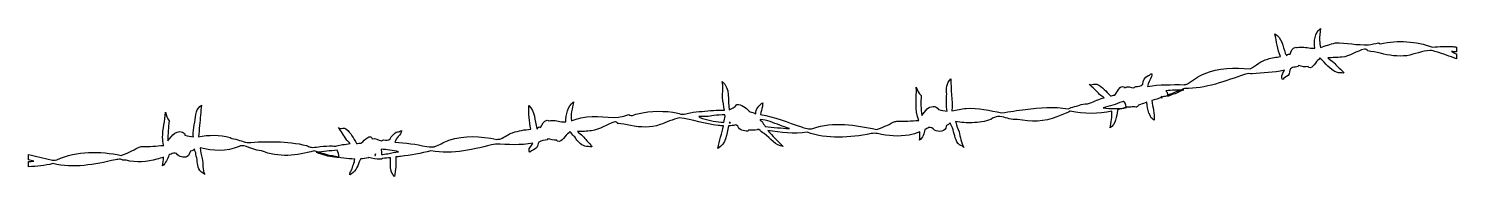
# Model space of a CAD drawing. Header units: centimetres. Extents: x -11.5 to 11.5, y -1.2 to 1.2.
import ezdxf

# ---------------------------------------------------------------- set-up
doc = ezdxf.new("R2010")
doc.units = ezdxf.units.CM
doc.header["$MEASUREMENT"] = 0
doc.layers.add('Camada 1', color=7, linetype='Continuous')

msp = doc.modelspace()

# ---------------------------------------------------------------- linework, layer by layer
at = {"layer": 'Camada 1'}
for points, knots in [([(11.07103, 0.88769), (10.80433, 0.97916), (10.52242, 1.00961), (10.23286, 0.94106), (10.23286, 0.94106), (10.22521, 0.94106), (10.20997, 0.9563), (10.20235, 0.9563), (10.20235, 0.9563), (10.14901, 0.94868), (10.0957, 0.92582), (10.04236, 0.92582), (10.04236, 0.92582), (9.8671, 0.9182), (9.68425, 0.9563), (9.50899, 0.9563), (9.50899, 0.9563), (9.43202, 0.9332), (9.35312, 0.9101), (9.27523, 0.88214), (9.27523, 0.88214), (9.26502, 0.9205), (9.26417, 0.95458), (9.25753, 0.9944), (9.25753, 0.9944), (9.25753, 1.05536), (9.26518, 1.12394), (9.27274, 1.1849), (9.27274, 1.1849), (9.18133, 1.11632), (9.16609, 0.97919), (9.18133, 0.87251), (9.18133, 0.87251), (9.18133, 0.87251), (9.11277, 0.8725), (9.11277, 0.8725), (9.11277, 0.8725), (9.04414, 0.88012), (8.97558, 0.89533), (8.89941, 0.88012), (8.89941, 0.88012), (8.89176, 0.88012), (8.88417, 0.88774), (8.87655, 0.88774), (8.87655, 0.88774), (8.82321, 0.88012), (8.80035, 0.81916), (8.78511, 0.77344), (8.78511, 0.77344), (8.78511, 0.77344), (8.7699, 0.77344), (8.76225, 0.77344), (8.76225, 0.77344), (8.75463, 0.77344), (8.73939, 0.76582), (8.7318, 0.75823), (8.7318, 0.75823), (8.7318, 0.75421), (8.73389, 0.75019), (8.7359, 0.74616), (8.7359, 0.74616), (8.73542, 0.74616), (8.73497, 0.74611), (8.73452, 0.74605), (8.73452, 0.74605), (8.72486, 0.76322), (8.70891, 0.77595), (8.70891, 0.7887), (8.70891, 0.7887), (8.67084, 0.903), (8.65557, 1.04013), (8.5413, 1.10112), (8.5413, 1.10112), (8.56728, 0.97761), (8.58784, 0.85413), (8.63113, 0.73533), (8.63113, 0.73533), (8.56353, 0.72686), (8.49569, 0.71509), (8.427, 0.69726), (8.427, 0.69726), (8.32032, 0.67443), (8.24412, 0.59058), (8.14506, 0.53727), (8.14506, 0.53727), (7.89363, 0.56013), (7.64217, 0.56013), (7.40592, 0.46107), (7.40592, 0.46107), (7.30686, 0.42297), (7.23066, 0.34677), (7.13925, 0.30105), (7.13925, 0.30105), (7.12401, 0.29343), (7.10115, 0.28581), (7.08591, 0.28581), (7.08591, 0.28581), (6.88684, 0.28581), (6.69316, 0.29108), (6.50033, 0.25626), (6.50033, 0.25626), (6.50692, 0.30981), (6.54179, 0.36948), (6.56018, 0.41535), (6.56018, 0.41535), (6.56775, 0.43059), (6.56775, 0.44583), (6.56775, 0.46107), (6.56775, 0.46107), (6.55254, 0.46107), (6.54489, 0.45345), (6.52968, 0.43821), (6.52968, 0.43821), (6.52209, 0.43059), (6.51444, 0.43821), (6.50682, 0.43059), (6.50682, 0.43059), (6.4611, 0.40011), (6.41538, 0.35439), (6.42303, 0.29346), (6.42303, 0.29346), (6.39252, 0.25536), (6.34683, 0.25536), (6.30873, 0.25536), (6.30873, 0.25536), (6.29352, 0.25536), (6.28587, 0.2325), (6.27825, 0.2325), (6.27825, 0.2325), (6.23253, 0.24012), (6.1716, 0.2706), (6.13347, 0.2325), (6.13347, 0.2325), (6.11826, 0.26298), (6.08013, 0.26298), (6.05727, 0.24012), (6.05727, 0.24012), (6.02033, 0.20318), (6.00822, 0.15633), (5.97281, 0.11955), (5.97281, 0.11955), (5.94879, 0.11532), (5.92521, 0.1104), (5.90209, 0.10489), (5.90209, 0.10489), (5.83407, 0.17482), (5.77599, 0.25401), (5.68394, 0.29346), (5.68394, 0.29346), (5.65343, 0.30108), (5.61533, 0.28581), (5.58488, 0.28581), (5.58488, 0.28581), (5.57723, 0.28581), (5.56964, 0.29346), (5.56202, 0.29346), (5.56202, 0.29346), (5.61536, 0.24009), (5.68394, 0.18678), (5.72963, 0.12582), (5.72963, 0.12582), (5.75331, 0.11008), (5.77868, 0.09428), (5.80287, 0.0773), (5.80287, 0.0773), (5.72413, 0.0524), (5.64798, 0.02168), (5.56967, -0.01131), (5.56967, -0.01131), (5.52392, -0.02658), (5.4782, -0.01896), (5.43251, -0.0342), (5.43251, -0.0342), (5.36388, -0.06465), (5.28768, -0.06465), (5.2268, -0.10278), (5.2268, -0.10278), (4.9982, -0.05706), (4.76963, -0.08754), (4.54103, -0.1104), (4.54103, -0.1104), (4.41146, -0.12561), (4.28957, -0.14847), (4.16006, -0.16374), (4.16006, -0.16374), (3.96956, -0.13329), (3.77909, -0.07992), (3.58856, -0.09516), (3.58856, -0.09516), (3.51101, -0.10373), (3.43595, -0.11731), (3.36062, -0.13292), (3.36062, -0.13292), (3.37186, 0.03805), (3.33808, 0.20477), (3.34469, 0.37725), (3.34469, 0.37725), (3.26849, 0.31629), (3.26849, 0.21726), (3.27611, 0.13341), (3.27611, 0.13341), (3.27611, 0.04197), (3.2609, -0.04944), (3.28376, -0.14088), (3.28376, -0.14088), (3.23801, -0.12564), (3.19229, -0.13329), (3.14657, -0.11043), (3.14657, -0.11043), (3.1085, -0.04182), (3.00941, -0.05709), (2.96369, -0.10281), (2.96369, -0.10281), (2.93324, -0.14088), (2.90276, -0.17139), (2.8799, -0.20949), (2.8799, -0.20949), (2.85704, -0.10281), (2.86466, 0.00387), (2.86466, 0.11055), (2.86466, 0.11055), (2.82659, 0.14865), (2.8037, 0.19437), (2.78846, 0.24771), (2.78846, 0.24771), (2.79542, 0.07343), (2.75782, -0.11998), (2.82722, -0.28588), (2.82722, -0.28588), (2.71019, -0.29585), (2.59312, -0.30091), (2.47606, -0.30091), (2.47606, -0.30091), (2.4532, -0.30091), (2.43796, -0.30853), (2.41507, -0.31615), (2.41507, -0.31615), (2.33128, -0.3619), (2.23981, -0.40759), (2.14837, -0.43042), (2.14837, -0.43042), (1.81314, -0.36187), (1.4626, -0.30088), (1.12734, -0.41521), (1.12734, -0.41521), (1.06638, -0.43807), (1.00542, -0.40759), (0.94446, -0.39235), (0.94446, -0.39235), (0.72618, -0.3175), (0.51295, -0.23249), (0.28813, -0.19153), (0.28813, -0.19153), (0.29795, -0.14925), (0.31025, -0.10697), (0.31962, -0.06469), (0.31962, -0.06469), (0.31962, -0.04183), (0.31962, -0.02662), (0.32727, -0.00373), (0.32727, -0.00373), (0.26306, -0.03937), (0.21226, -0.10837), (0.21223, -0.17952), (0.21223, -0.17952), (0.20691, -0.17881), (0.20157, -0.17812), (0.1962, -0.17748), (0.1962, -0.17748), (0.1962, -0.17748), (0.19011, -0.17139), (0.19011, -0.17139), (0.19011, -0.17139), (0.15966, -0.15615), (0.12156, -0.15615), (0.10629, -0.14091), (0.10629, -0.14091), (0.05295, -0.07995), (-0.0156, -0.02664), (-0.0918, -0.03426), (-0.0918, -0.03426), (-0.12231, -0.07998), (-0.168, -0.09522), (-0.21375, -0.11805), (-0.21375, -0.11805), (-0.23661, 0.03432), (-0.19089, 0.22482), (-0.32805, 0.33912), (-0.32805, 0.33912), (-0.30519, 0.25533), (-0.3204, 0.16386), (-0.3204, 0.08004), (-0.3204, 0.08004), (-0.30979, 0.01101), (-0.30283, -0.05799), (-0.28928, -0.12446), (-0.28928, -0.12446), (-0.34791, -0.12216), (-0.40654, -0.12245), (-0.46518, -0.1257), (-0.46518, -0.1257), (-0.58707, -0.14094), (-0.70899, -0.14094), (-0.83853, -0.1638), (-0.83853, -0.1638), (-0.87663, -0.17142), (-0.89949, -0.17904), (-0.93759, -0.18666), (-0.93759, -0.18666), (-0.97569, -0.19425), (-1.00617, -0.17904), (-1.03665, -0.17142), (-1.03665, -0.17142), (-1.25763, -0.12567), (-1.46334, -0.13335), (-1.68432, -0.17904), (-1.68432, -0.17904), (-1.72242, -0.18666), (-1.75287, -0.20952), (-1.79097, -0.20952), (-1.79097, -0.20952), (-1.79862, -0.20952), (-1.81383, -0.19425), (-1.82145, -0.19425), (-1.82145, -0.19425), (-2.04243, -0.28572), (-2.27103, -0.20187), (-2.4996, -0.23235), (-2.4996, -0.23235), (-2.5862, -0.24063), (-2.6661, -0.26452), (-2.74415, -0.29437), (-2.74415, -0.29437), (-2.75058, -0.24582), (-2.74923, -0.19497), (-2.74344, -0.14853), (-2.74344, -0.14853), (-2.73579, -0.09519), (-2.71296, -0.04185), (-2.71296, 0.01146), (-2.71296, 0.01146), (-2.8044, -0.06471), (-2.83485, -0.19425), (-2.83485, -0.30855), (-2.83485, -0.30855), (-2.83485, -0.30855), (-2.90347, -0.30854), (-2.90347, -0.30854), (-2.90347, -0.30854), (-2.97205, -0.2933), (-3.03301, -0.27806), (-3.10918, -0.2933), (-3.10918, -0.2933), (-3.1168, -0.2933), (-3.12442, -0.28571), (-3.13204, -0.28571), (-3.13204, -0.28571), (-3.19297, -0.2933), (-3.21586, -0.34664), (-3.23872, -0.39998), (-3.23872, -0.39998), (-3.24634, -0.39236), (-3.25396, -0.39236), (-3.26158, -0.39236), (-3.26158, -0.39236), (-3.2692, -0.39998), (-3.28444, -0.39998), (-3.29206, -0.4076), (-3.29206, -0.4076), (-3.29206, -0.41218), (-3.28931, -0.41673), (-3.28711, -0.42133), (-3.28711, -0.42133), (-3.29023, -0.42144), (-3.29335, -0.42154), (-3.29648, -0.42167), (-3.29648, -0.42167), (-3.29841, -0.42008), (-3.29966, -0.41826), (-3.29966, -0.41524), (-3.29966, -0.41524), (-3.33776, -0.2857), (-3.32252, -0.14092), (-3.4292, -0.04948), (-3.4292, -0.04948), (-3.4292, -0.17561), (-3.42269, -0.30173), (-3.39798, -0.42786), (-3.39798, -0.42786), (-3.49569, -0.43612), (-3.59263, -0.45194), (-3.68825, -0.48382), (-3.68825, -0.48382), (-3.75683, -0.50665), (-3.81017, -0.5524), (-3.87875, -0.58285), (-3.87875, -0.58285), (-3.90161, -0.5905), (-3.91685, -0.5905), (-3.93971, -0.5905), (-3.93971, -0.5905), (-4.20641, -0.53713), (-4.45784, -0.52192), (-4.70928, -0.60571), (-4.70928, -0.60571), (-4.77786, -0.62857), (-4.83882, -0.6667), (-4.9074, -0.69715), (-4.9074, -0.69715), (-4.96074, -0.72001), (-5.01408, -0.71239), (-5.06739, -0.70477), (-5.06739, -0.70477), (-5.23937, -0.6713), (-5.40839, -0.64087), (-5.57814, -0.63786), (-5.57814, -0.63786), (-5.55539, -0.56745), (-5.48982, -0.51882), (-5.46363, -0.45331), (-5.46363, -0.45331), (-5.46363, -0.45331), (-5.48649, -0.45332), (-5.48649, -0.45332), (-5.48649, -0.45332), (-5.50935, -0.47618), (-5.53224, -0.46094), (-5.55507, -0.47618), (-5.55507, -0.47618), (-5.59317, -0.50663), (-5.63127, -0.53714), (-5.65413, -0.58283), (-5.65413, -0.58283), (-5.66937, -0.61331), (-5.72271, -0.60569), (-5.76081, -0.5981), (-5.76081, -0.5981), (-5.76843, -0.5981), (-5.78367, -0.61331), (-5.79129, -0.61331), (-5.79129, -0.61331), (-5.84463, -0.60569), (-5.89035, -0.55997), (-5.94369, -0.58283), (-5.94369, -0.58283), (-5.94369, -0.57521), (-5.94369, -0.56762), (-5.95131, -0.56), (-5.95131, -0.56), (-5.96655, -0.54476), (-5.98941, -0.54476), (-6.01227, -0.56), (-6.01227, -0.56), (-6.05444, -0.58408), (-6.08238, -0.62244), (-6.12236, -0.65255), (-6.12236, -0.65255), (-6.14623, -0.65311), (-6.17022, -0.65438), (-6.19435, -0.65573), (-6.19435, -0.65573), (-6.2393, -0.57085), (-6.28412, -0.48841), (-6.36278, -0.42282), (-6.36278, -0.42282), (-6.39326, -0.39999), (-6.43136, -0.42282), (-6.46184, -0.41523), (-6.46184, -0.41523), (-6.46946, -0.41523), (-6.47708, -0.40761), (-6.4847, -0.39999), (-6.4847, -0.39999), (-6.43898, -0.46095), (-6.39326, -0.52953), (-6.35516, -0.59811), (-6.35516, -0.59811), (-6.34754, -0.61332), (-6.3323, -0.62094), (-6.31706, -0.63618), (-6.31706, -0.63618), (-6.30957, -0.64367), (-6.30219, -0.65139), (-6.29505, -0.65938), (-6.29505, -0.65938), (-6.33704, -0.66105), (-6.37329, -0.67428), (-6.41612, -0.67428), (-6.41612, -0.67428), (-6.41612, -0.67428), (-6.50756, -0.69711), (-6.50756, -0.69711), (-6.50756, -0.69711), (-6.53042, -0.69711), (-6.55328, -0.70473), (-6.57614, -0.69711), (-6.57614, -0.69711), (-6.64472, -0.68949), (-6.70568, -0.70473), (-6.77426, -0.70473), (-6.77426, -0.70473), (-6.81236, -0.71235), (-6.85805, -0.71997), (-6.89615, -0.71997), (-6.89615, -0.71997), (-6.91901, -0.71997), (-6.94187, -0.71235), (-6.96473, -0.70473), (-6.96473, -0.70473), (-6.97235, -0.70473), (-6.98759, -0.68949), (-6.99518, -0.68949), (-6.99518, -0.68949), (-7.31522, -0.61329), (-7.62764, -0.62091), (-7.94765, -0.64377), (-7.94765, -0.64377), (-8.03147, -0.62091), (-8.10767, -0.59043), (-8.19146, -0.57516), (-8.19146, -0.57516), (-8.19911, -0.57516), (-8.21432, -0.56757), (-8.22194, -0.55995), (-8.22194, -0.55995), (-8.38942, -0.50971), (-8.561, -0.52082), (-8.73068, -0.54836), (-8.73068, -0.54836), (-8.71978, -0.49065), (-8.71999, -0.43184), (-8.70962, -0.36948), (-8.70962, -0.36948), (-8.702, -0.25518), (-8.69438, -0.14847), (-8.67914, -0.04179), (-8.67914, -0.04179), (-8.71724, -0.07227), (-8.74772, -0.10278), (-8.76296, -0.14847), (-8.76296, -0.14847), (-8.78582, -0.26277), (-8.79344, -0.36948), (-8.8163, -0.48375), (-8.8163, -0.48375), (-8.8163, -0.50658), (-8.8163, -0.52947), (-8.80868, -0.55233), (-8.80868, -0.55233), (-8.8544, -0.54471), (-8.90012, -0.53709), (-8.94584, -0.52188), (-8.94584, -0.52188), (-8.95346, -0.51426), (-8.94584, -0.50661), (-8.95346, -0.49899), (-8.95346, -0.49899), (-8.99156, -0.45327), (-9.06014, -0.46092), (-9.10586, -0.4914), (-9.10586, -0.4914), (-9.15158, -0.52947), (-9.18968, -0.5676), (-9.22016, -0.61329), (-9.22016, -0.61329), (-9.22016, -0.50661), (-9.21254, -0.39996), (-9.1973, -0.29325), (-9.1973, -0.29325), (-9.2354, -0.25518), (-9.24302, -0.20181), (-9.25826, -0.15609), (-9.25826, -0.15609), (-9.26588, -0.29325), (-9.30398, -0.42276), (-9.30398, -0.55995), (-9.30398, -0.55995), (-9.30398, -0.59805), (-9.29636, -0.64377), (-9.28874, -0.68184), (-9.28874, -0.68184), (-9.28874, -0.68422), (-9.28795, -0.68663), (-9.28668, -0.68901), (-9.28668, -0.68901), (-9.40212, -0.69555), (-9.51846, -0.70962), (-9.63164, -0.70473), (-9.63164, -0.70473), (-9.6545, -0.70473), (-9.67736, -0.71235), (-9.6926, -0.71997), (-9.6926, -0.71997), (-9.78404, -0.77331), (-9.87548, -0.81138), (-9.96689, -0.84951), (-9.96689, -0.84951), (-10.30976, -0.77331), (-10.67555, -0.77331), (-11.00318, -0.91809), (-11.00318, -0.91809), (-11.03366, -0.92571), (-11.06414, -0.92571), (-11.09462, -0.91809), (-11.09462, -0.91809), (-11.21565, -0.88878), (-11.33513, -0.85814), (-11.45499, -0.83438), (-11.45499, -0.83438), (-11.45499, -0.83438), (-11.45499, -0.92124), (-11.45499, -0.92124), (-11.45499, -0.92124), (-11.4261, -0.92849), (-11.39742, -0.93537), (-11.36908, -0.94103), (-11.36908, -0.94103), (-11.39771, -0.94352), (-11.42634, -0.94521), (-11.45499, -0.94733), (-11.45499, -0.94733), (-11.45499, -0.94733), (-11.45499, -1.02911), (-11.45499, -1.02911), (-11.45499, -1.02911), (-11.3232, -1.02419), (-11.19247, -1.01448), (-11.06428, -0.97913), (-11.06428, -0.97913), (-10.72903, -1.06292), (-10.40137, -0.99434), (-10.05847, -0.91814), (-10.05847, -0.91814), (-10.03561, -0.91814), (-10.00513, -0.90293), (-9.98227, -0.91052), (-9.98227, -0.91052), (-9.96703, -0.91814), (-9.94417, -0.92576), (-9.92893, -0.92576), (-9.92893, -0.92576), (-9.92893, -0.92576), (-9.89083, -0.92576), (-9.89083, -0.92576), (-9.89083, -0.92576), (-9.72322, -0.96383), (-9.55558, -0.95624), (-9.39556, -0.91052), (-9.39556, -0.91052), (-9.35873, -0.90084), (-9.32288, -0.88914), (-9.28764, -0.87612), (-9.28764, -0.87612), (-9.29253, -0.92382), (-9.29634, -0.97047), (-9.30415, -1.0172), (-9.30415, -1.0172), (-9.25475, -0.9678), (-9.22038, -0.9084), (-9.20506, -0.84305), (-9.20506, -0.84305), (-9.18016, -0.83241), (-9.15545, -0.82135), (-9.13074, -0.81006), (-9.13074, -0.81006), (-9.11309, -0.80932), (-9.09608, -0.80942), (-9.08319, -0.81911), (-9.08319, -0.81911), (-9.03747, -0.87245), (-8.96889, -0.89531), (-8.90793, -0.86483), (-8.90793, -0.86483), (-8.87745, -0.84959), (-8.87745, -0.80384), (-8.85459, -0.78101), (-8.85459, -0.78101), (-8.83173, -0.76577), (-8.80887, -0.77339), (-8.79363, -0.74294), (-8.79363, -0.74294), (-8.78601, -0.77339), (-8.77077, -0.79628), (-8.77077, -0.82676), (-8.77077, -0.82676), (-8.74791, -0.91055), (-8.74791, -0.98675), (-8.72505, -1.06295), (-8.72505, -1.06295), (-8.70981, -1.1087), (-8.65647, -1.12394), (-8.62599, -1.15439), (-8.62599, -1.15439), (-8.67171, -1.07819), (-8.64885, -0.97916), (-8.67171, -0.89534), (-8.67171, -0.89534), (-8.69044, -0.84377), (-8.68904, -0.78355), (-8.7029, -0.72714), (-8.7029, -0.72714), (-8.49301, -0.77873), (-8.27925, -0.79231), (-8.07737, -0.70484), (-8.07737, -0.70484), (-8.04692, -0.6896), (-8.02403, -0.69722), (-7.99358, -0.69722), (-7.99358, -0.69722), (-7.89452, -0.72008), (-7.81832, -0.77342), (-7.71926, -0.77342), (-7.71926, -0.77342), (-7.44497, -0.88769), (-7.14779, -0.85724), (-6.87349, -0.77342), (-6.87349, -0.77342), (-6.78967, -0.80387), (-6.69823, -0.82679), (-6.61441, -0.85724), (-6.61441, -0.85724), (-6.61441, -0.85724), (-6.57631, -0.85724), (-6.57631, -0.85724), (-6.57631, -0.85724), (-6.45717, -0.88582), (-6.34099, -0.90547), (-6.22222, -0.90685), (-6.22222, -0.90685), (-6.22328, -0.92886), (-6.22354, -0.9518), (-6.23341, -0.97154), (-6.23341, -0.97154), (-6.24865, -1.00199), (-6.25627, -1.0325), (-6.26389, -1.06295), (-6.26389, -1.06295), (-6.27151, -1.08581), (-6.28675, -1.10105), (-6.29437, -1.12394), (-6.29437, -1.12394), (-6.30199, -1.13915), (-6.30199, -1.14677), (-6.30199, -1.16201), (-6.30199, -1.16201), (-6.21817, -1.11626), (-6.17245, -1.04009), (-6.14959, -0.94868), (-6.14959, -0.94868), (-6.14197, -0.93344), (-6.13435, -0.92582), (-6.12673, -0.91058), (-6.12673, -0.91058), (-6.12594, -0.90817), (-6.12541, -0.90592), (-6.1249, -0.90367), (-6.1249, -0.90367), (-6.08537, -0.90065), (-6.04542, -0.89552), (-6.00481, -0.88769), (-6.00481, -0.88769), (-6.00227, -0.88642), (-5.99947, -0.88494), (-5.99655, -0.88332), (-5.99655, -0.88332), (-5.9358, -0.89822), (-5.87505, -0.91055), (-5.8143, -0.91055), (-5.8143, -0.91055), (-5.79911, -0.91055), (-5.78758, -0.90446), (-5.77773, -0.89523), (-5.77773, -0.89523), (-5.7337, -0.89483), (-5.68968, -0.8901), (-5.64568, -0.88433), (-5.64568, -0.88433), (-5.64645, -0.99072), (-5.66722, -1.10335), (-5.5857, -1.18487), (-5.5857, -1.18487), (-5.55908, -1.08369), (-5.55853, -0.97879), (-5.56056, -0.87274), (-5.56056, -0.87274), (-5.53593, -0.86956), (-5.51127, -0.86671), (-5.48664, -0.86483), (-5.48664, -0.86483), (-5.31903, -0.84197), (-5.15901, -0.81911), (-4.99899, -0.77339), (-4.99899, -0.77339), (-4.64847, -0.84197), (-4.29795, -0.74294), (-3.9627, -0.66674), (-3.9627, -0.66674), (-3.7636, -0.67335), (-3.56448, -0.69156), (-3.36535, -0.65081), (-3.36535, -0.65081), (-3.37863, -0.67809), (-3.39633, -0.70404), (-3.41406, -0.72767), (-3.41406, -0.72767), (-3.4293, -0.75053), (-3.4293, -0.77339), (-3.41406, -0.79625), (-3.41406, -0.79625), (-3.37596, -0.76577), (-3.33027, -0.75815), (-3.29976, -0.72005), (-3.29976, -0.72005), (-3.2769, -0.69719), (-3.29214, -0.65906), (-3.26928, -0.63623), (-3.26928, -0.63623), (-3.23118, -0.60575), (-3.17784, -0.61337), (-3.13215, -0.59816), (-3.13215, -0.59816), (-3.13215, -0.59816), (-3.12453, -0.58289), (-3.12453, -0.58289), (-3.12453, -0.58289), (-3.07878, -0.59054), (-3.03309, -0.60575), (-2.97975, -0.60575), (-2.97975, -0.60575), (-2.97975, -0.60575), (-2.97213, -0.62099), (-2.97213, -0.62099), (-2.97213, -0.62099), (-2.88831, -0.64385), (-2.85021, -0.52196), (-2.78163, -0.48383), (-2.78163, -0.48383), (-2.7774, -0.4796), (-2.77557, -0.47539), (-2.77472, -0.47116), (-2.77472, -0.47116), (-2.77072, -0.47103), (-2.76673, -0.47087), (-2.76273, -0.47071), (-2.76273, -0.47071), (-2.74106, -0.49201), (-2.73177, -0.51744), (-2.70542, -0.53717), (-2.70542, -0.53717), (-2.68256, -0.55241), (-2.67494, -0.58289), (-2.65967, -0.60575), (-2.65967, -0.60575), (-2.64443, -0.61337), (-2.63684, -0.62861), (-2.62157, -0.64385), (-2.62157, -0.64385), (-2.56823, -0.70481), (-2.49203, -0.70481), (-2.41586, -0.71243), (-2.41586, -0.71243), (-2.42348, -0.70481), (-2.42348, -0.68957), (-2.4311, -0.68195), (-2.4311, -0.68195), (-2.47682, -0.63623), (-2.52257, -0.59054), (-2.56064, -0.53717), (-2.56064, -0.53717), (-2.58974, -0.51389), (-2.61882, -0.4906), (-2.6479, -0.46735), (-2.6479, -0.46735), (-2.57413, -0.46505), (-2.49987, -0.46185), (-2.42348, -0.45335), (-2.42348, -0.45335), (-2.28632, -0.43814), (-2.17967, -0.34667), (-2.0501, -0.30857), (-2.0501, -0.30857), (-2.03486, -0.30857), (-2.012, -0.32381), (-1.99676, -0.33143), (-1.99676, -0.33143), (-1.99676, -0.33143), (-2.00438, -0.33905), (-2.00438, -0.33905), (-2.00438, -0.33905), (-1.9358, -0.33905), (-1.86722, -0.35426), (-1.79867, -0.36953), (-1.79867, -0.36953), (-1.63103, -0.39998), (-1.47863, -0.4076), (-1.31861, -0.35426), (-1.31861, -0.35426), (-1.21955, -0.31619), (-1.12052, -0.27044), (-1.01381, -0.24761), (-1.01381, -0.24761), (-0.80048, -0.27044), (-0.60233, -0.34664), (-0.38902, -0.36953), (-0.38902, -0.36953), (-0.36074, -0.37138), (-0.33206, -0.37326), (-0.30308, -0.37437), (-0.30308, -0.37437), (-0.33353, -0.49468), (-0.37044, -0.61496), (-0.39661, -0.73526), (-0.39661, -0.73526), (-0.26368, -0.6688), (-0.25244, -0.50928), (-0.2241, -0.37463), (-0.2241, -0.37463), (-0.18542, -0.37325), (-0.14671, -0.36918), (-0.10848, -0.36055), (-0.10848, -0.36055), (-0.09565, -0.36608), (-0.0821, -0.37161), (-0.07657, -0.37714), (-0.07657, -0.37714), (-0.05368, -0.45334), (0.02252, -0.45334), (0.08345, -0.46096), (0.08345, -0.46096), (0.09104, -0.46096), (0.09104, -0.44575), (0.09869, -0.44575), (0.09869, -0.44575), (0.14438, -0.44575), (0.1901, -0.44575), (0.23585, -0.43813), (0.23585, -0.43813), (0.23924, -0.43813), (0.24104, -0.43506), (0.24209, -0.43107), (0.24209, -0.43107), (0.2486, -0.43139), (0.25498, -0.43176), (0.26135, -0.43226), (0.26135, -0.43226), (0.28826, -0.45684), (0.31916, -0.48047), (0.35014, -0.49904), (0.35014, -0.49904), (0.44915, -0.57524), (0.52535, -0.69716), (0.65494, -0.70478), (0.65494, -0.70478), (0.56908, -0.61892), (0.47992, -0.53965), (0.40512, -0.44721), (0.40512, -0.44721), (0.61541, -0.48182), (0.82565, -0.51124), (1.03594, -0.47621), (1.03594, -0.47621), (1.36355, -0.59051), (1.71409, -0.56765), (2.06461, -0.49904), (2.06461, -0.49904), (2.09506, -0.49145), (2.13316, -0.49145), (2.16362, -0.49904), (2.16362, -0.49904), (2.33888, -0.53714), (2.49893, -0.55241), (2.67419, -0.52193), (2.67419, -0.52193), (2.73351, -0.51113), (2.78902, -0.49261), (2.84281, -0.47023), (2.84281, -0.47023), (2.84374, -0.51539), (2.84556, -0.56056), (2.8418, -0.60572), (2.8418, -0.60572), (2.89186, -0.56193), (2.91617, -0.49758), (2.92332, -0.43379), (2.92332, -0.43379), (2.94517, -0.42318), (2.967, -0.41228), (2.9888, -0.40125), (2.9888, -0.40125), (3.02243, -0.40175), (3.05458, -0.40353), (3.07799, -0.44575), (3.07799, -0.44575), (3.1466, -0.4762), (3.2609, -0.4762), (3.26849, -0.37714), (3.26849, -0.37714), (3.26849, -0.36193), (3.29135, -0.36193), (3.30656, -0.35428), (3.30656, -0.35428), (3.31421, -0.34666), (3.32183, -0.33907), (3.32942, -0.32383), (3.32942, -0.32383), (3.34466, -0.34666), (3.35228, -0.37717), (3.36752, -0.40765), (3.36752, -0.40765), (3.39803, -0.49147), (3.40559, -0.58288), (3.45893, -0.65908), (3.45893, -0.65908), (3.48179, -0.68956), (3.52754, -0.68956), (3.55042, -0.72007), (3.55042, -0.72007), (3.50467, -0.64387), (3.49703, -0.55243), (3.47419, -0.46861), (3.47419, -0.46861), (3.45133, -0.42286), (3.43612, -0.36958), (3.42082, -0.31621), (3.42082, -0.31621), (3.41936, -0.31256), (3.4178, -0.30893), (3.41619, -0.30531), (3.41619, -0.30531), (3.50766, -0.31952), (3.59759, -0.32833), (3.68749, -0.32383), (3.68749, -0.32383), (3.78655, -0.32383), (3.89326, -0.30859), (3.98467, -0.27046), (3.98467, -0.27046), (4.02277, -0.24763), (4.0609, -0.22474), (4.09897, -0.22474), (4.09897, -0.22474), (4.18276, -0.22474), (4.25896, -0.26284), (4.34278, -0.27046), (4.34278, -0.27046), (4.34278, -0.27046), (4.41138, -0.27047), (4.41138, -0.27047), (4.41138, -0.27047), (4.62471, -0.31622), (4.84575, -0.30857), (5.04381, -0.2324), (5.04381, -0.2324), (5.11242, -0.20192), (5.18862, -0.17144), (5.25717, -0.14096), (5.25717, -0.14096), (5.48035, -0.18673), (5.70783, -0.18525), (5.92672, -0.13972), (5.92672, -0.13972), (5.93476, -0.22899), (5.91397, -0.31834), (5.89722, -0.40766), (5.89722, -0.40766), (5.98869, -0.34667), (6.0039, -0.22478), (6.01914, -0.12572), (6.01914, -0.12572), (6.01914, -0.12329), (6.01888, -0.12061), (6.01853, -0.11784), (6.01853, -0.11784), (6.05978, -0.10678), (6.10066, -0.09419), (6.14109, -0.08), (6.14109, -0.08), (6.14183, -0.07844), (6.1427, -0.07706), (6.14358, -0.07569), (6.14358, -0.07569), (6.17324, -0.07598), (6.20285, -0.07535), (6.23251, -0.07238), (6.23251, -0.07238), (6.2554, -0.07238), (6.27823, -0.06476), (6.30871, -0.07238), (6.30871, -0.07238), (6.32985, -0.07767), (6.34366, -0.06095), (6.35525, -0.04256), (6.35525, -0.04256), (6.36525, -0.04026), (6.37515, -0.03753), (6.38491, -0.03428), (6.38491, -0.03428), (6.42028, -0.01909), (6.45238, -0.00727), (6.48548, 0.00565), (6.48548, 0.00565), (6.49265, -0.05748), (6.50072, -0.11447), (6.5221, -0.17141), (6.5221, -0.17141), (6.52969, -0.18665), (6.53731, -0.20186), (6.54491, -0.22475), (6.54491, -0.22475), (6.55256, -0.25523), (6.59066, -0.26285), (6.6059, -0.28574), (6.6059, -0.28574), (6.6059, -0.17858), (6.58704, -0.07145), (6.56526, 0.03303), (6.56526, 0.03303), (6.62273, 0.04642), (6.6753, 0.06137), (6.72785, 0.08761), (6.72785, 0.08761), (6.75071, 0.09523), (6.77354, 0.09523), (6.7964, 0.10288), (6.7964, 0.10288), (6.8726, 0.13333), (6.9488, 0.17143), (7.03265, 0.19432), (7.03265, 0.19432), (7.05551, 0.20194), (7.07075, 0.2248), (7.09364, 0.2248), (7.09364, 0.2248), (7.42889, 0.21718), (7.74891, 0.34672), (8.06889, 0.4534), (8.06889, 0.4534), (8.10699, 0.46864), (8.13752, 0.46102), (8.1756, 0.46102), (8.1756, 0.46102), (8.35086, 0.47563), (8.51919, 0.47634), (8.69392, 0.51664), (8.69392, 0.51664), (8.67484, 0.46698), (8.63116, 0.42099), (8.66325, 0.36961), (8.66325, 0.36961), (8.66325, 0.36196), (8.67849, 0.38485), (8.70135, 0.40006), (8.70135, 0.40006), (8.73183, 0.4153), (8.78517, 0.44581), (8.77755, 0.4915), (8.77755, 0.4915), (8.77755, 0.57532), (8.86137, 0.56008), (8.91471, 0.57532), (8.91471, 0.57532), (8.91471, 0.57532), (8.92236, 0.59056), (8.92236, 0.59056), (8.92236, 0.59056), (8.9757, 0.58294), (9.02137, 0.56011), (9.07476, 0.57532), (9.07476, 0.57532), (9.07476, 0.57532), (9.08235, 0.56008), (9.08235, 0.56008), (9.08235, 0.56008), (9.12042, 0.53722), (9.15096, 0.58291), (9.17376, 0.6058), (9.17376, 0.6058), (9.19662, 0.6439), (9.21951, 0.67438), (9.25761, 0.69724), (9.25761, 0.69724), (9.25761, 0.69724), (9.25761, 0.70975), (9.25761, 0.70975), (9.25761, 0.70975), (9.25761, 0.70975), (9.26899, 0.7102), (9.26899, 0.7102), (9.26899, 0.7102), (9.35485, 0.63432), (9.42247, 0.52769), (9.53193, 0.4839), (9.53193, 0.4839), (9.57003, 0.46863), (9.60813, 0.4839), (9.64623, 0.46863), (9.64623, 0.46863), (9.63858, 0.47625), (9.63858, 0.49149), (9.63094, 0.49911), (9.63094, 0.49911), (9.5776, 0.54483), (9.53193, 0.59055), (9.48619, 0.64389), (9.48619, 0.64389), (9.45367, 0.66752), (9.42004, 0.69006), (9.38922, 0.71501), (9.38922, 0.71501), (9.46531, 0.71813), (9.54109, 0.72173), (9.61573, 0.72771), (9.61573, 0.72771), (9.74527, 0.73533), (9.85195, 0.82677), (9.98146, 0.85725), (9.98146, 0.85725), (9.9967, 0.85725), (10.01956, 0.84201), (10.0348, 0.83442), (10.0348, 0.83442), (10.0348, 0.83442), (10.02723, 0.8268), (10.02723, 0.8268), (10.02723, 0.8268), (10.17198, 0.81153), (10.3015, 0.76584), (10.4463, 0.7506), (10.4463, 0.7506), (10.51488, 0.74295), (10.59108, 0.74295), (10.65963, 0.7506), (10.65963, 0.7506), (10.7892, 0.77343), (10.9035, 0.8268), (11.03301, 0.83442), (11.03301, 0.83442), (11.06346, 0.83442), (11.10159, 0.81915), (11.13207, 0.81153), (11.13207, 0.81153), (11.24108, 0.77999), (11.34794, 0.73874), (11.45507, 0.70075), (11.45507, 0.70075), (11.45507, 0.70075), (11.45507, 0.78018), (11.45507, 0.78018), (11.45507, 0.78018), (11.44131, 0.7855), (11.42747, 0.79068), (11.41398, 0.79629), (11.41398, 0.79629), (11.39877, 0.80391), (11.39112, 0.8115), (11.37591, 0.81912), (11.37591, 0.81912), (11.40213, 0.81571), (11.42856, 0.81317), (11.45507, 0.81108), (11.45507, 0.81108), (11.45507, 0.81108), (11.45507, 0.8886), (11.45507, 0.8886), (11.45507, 0.8886), (11.43628, 0.89072), (11.41753, 0.89297), (11.39877, 0.89532), (11.39877, 0.89532), (11.29198, 0.90296), (11.17768, 0.89531), (11.07103, 0.88769)], [0, 0, 0, 0, 0.0031348, 0.0031348, 0.0031348, 0.0031348, 0.00626959, 0.00626959, 0.00626959, 0.00626959, 0.00940439, 0.00940439, 0.00940439, 0.00940439, 0.01253918, 0.01253918, 0.01253918, 0.01253918, 0.01567398, 0.01567398, 0.01567398, 0.01567398, 0.01880878, 0.01880878, 0.01880878, 0.01880878, 0.02194357, 0.02194357, 0.02194357, 0.02194357, 0.02507837, 0.02507837, 0.02507837, 0.02507837, 0.02821317, 0.02821317, 0.02821317, 0.02821317, 0.03134796, 0.03134796, 0.03134796, 0.03134796, 0.03448276, 0.03448276, 0.03448276, 0.03448276, 0.03761755, 0.03761755, 0.03761755, 0.03761755, 0.04075235, 0.04075235, 0.04075235, 0.04075235, 0.04388715, 0.04388715, 0.04388715, 0.04388715, 0.04702194, 0.04702194, 0.04702194, 0.04702194, 0.05015674, 0.05015674, 0.05015674, 0.05015674, 0.05329154, 0.05329154, 0.05329154, 0.05329154, 0.05642633, 0.05642633, 0.05642633, 0.05642633, 0.05956113, 0.05956113, 0.05956113, 0.05956113, 0.06269592, 0.06269592, 0.06269592, 0.06269592, 0.06583072, 0.06583072, 0.06583072, 0.06583072, 0.06896552, 0.06896552, 0.06896552, 0.06896552, 0.07210031, 0.07210031, 0.07210031, 0.07210031, 0.07523511, 0.07523511, 0.07523511, 0.07523511, 0.07836991, 0.07836991, 0.07836991, 0.07836991, 0.0815047, 0.0815047, 0.0815047, 0.0815047, 0.0846395, 0.0846395, 0.0846395, 0.0846395, 0.08777429, 0.08777429, 0.08777429, 0.08777429, 0.09090909, 0.09090909, 0.09090909, 0.09090909, 0.09404389, 0.09404389, 0.09404389, 0.09404389, 0.09717868, 0.09717868, 0.09717868, 0.09717868, 0.10031348, 0.10031348, 0.10031348, 0.10031348, 0.10344828, 0.10344828, 0.10344828, 0.10344828, 0.10658307, 0.10658307, 0.10658307, 0.10658307, 0.10971787, 0.10971787, 0.10971787, 0.10971787, 0.11285266, 0.11285266, 0.11285266, 0.11285266, 0.11598746, 0.11598746, 0.11598746, 0.11598746, 0.11912226, 0.11912226, 0.11912226, 0.11912226, 0.12225705, 0.12225705, 0.12225705, 0.12225705, 0.12539185, 0.12539185, 0.12539185, 0.12539185, 0.12852665, 0.12852665, 0.12852665, 0.12852665, 0.13166144, 0.13166144, 0.13166144, 0.13166144, 0.13479624, 0.13479624, 0.13479624, 0.13479624, 0.13793103, 0.13793103, 0.13793103, 0.13793103, 0.14106583, 0.14106583, 0.14106583, 0.14106583, 0.14420063, 0.14420063, 0.14420063, 0.14420063, 0.14733542, 0.14733542, 0.14733542, 0.14733542, 0.15047022, 0.15047022, 0.15047022, 0.15047022, 0.15360502, 0.15360502, 0.15360502, 0.15360502, 0.15673981, 0.15673981, 0.15673981, 0.15673981, 0.15987461, 0.15987461, 0.15987461, 0.15987461, 0.1630094, 0.1630094, 0.1630094, 0.1630094, 0.1661442, 0.1661442, 0.1661442, 0.1661442, 0.169279, 0.169279, 0.169279, 0.169279, 0.17241379, 0.17241379, 0.17241379, 0.17241379, 0.17554859, 0.17554859, 0.17554859, 0.17554859, 0.17868339, 0.17868339, 0.17868339, 0.17868339, 0.18181818, 0.18181818, 0.18181818, 0.18181818, 0.18495298, 0.18495298, 0.18495298, 0.18495298, 0.18808777, 0.18808777, 0.18808777, 0.18808777, 0.19122257, 0.19122257, 0.19122257, 0.19122257, 0.19435737, 0.19435737, 0.19435737, 0.19435737, 0.19749216, 0.19749216, 0.19749216, 0.19749216, 0.20062696, 0.20062696, 0.20062696, 0.20062696, 0.20376176, 0.20376176, 0.20376176, 0.20376176, 0.20689655, 0.20689655, 0.20689655, 0.20689655, 0.21003135, 0.21003135, 0.21003135, 0.21003135, 0.21316614, 0.21316614, 0.21316614, 0.21316614, 0.21630094, 0.21630094, 0.21630094, 0.21630094, 0.21943574, 0.21943574, 0.21943574, 0.21943574, 0.22257053, 0.22257053, 0.22257053, 0.22257053, 0.22570533, 0.22570533, 0.22570533, 0.22570533, 0.22884013, 0.22884013, 0.22884013, 0.22884013, 0.23197492, 0.23197492, 0.23197492, 0.23197492, 0.23510972, 0.23510972, 0.23510972, 0.23510972, 0.23824451, 0.23824451, 0.23824451, 0.23824451, 0.24137931, 0.24137931, 0.24137931, 0.24137931, 0.24451411, 0.24451411, 0.24451411, 0.24451411, 0.2476489, 0.2476489, 0.2476489, 0.2476489, 0.2507837, 0.2507837, 0.2507837, 0.2507837, 0.2539185, 0.2539185, 0.2539185, 0.2539185, 0.25705329, 0.25705329, 0.25705329, 0.25705329, 0.26018809, 0.26018809, 0.26018809, 0.26018809, 0.26332288, 0.26332288, 0.26332288, 0.26332288, 0.26645768, 0.26645768, 0.26645768, 0.26645768, 0.26959248, 0.26959248, 0.26959248, 0.26959248, 0.27272727, 0.27272727, 0.27272727, 0.27272727, 0.27586207, 0.27586207, 0.27586207, 0.27586207, 0.27899687, 0.27899687, 0.27899687, 0.27899687, 0.28213166, 0.28213166, 0.28213166, 0.28213166, 0.28526646, 0.28526646, 0.28526646, 0.28526646, 0.28840125, 0.28840125, 0.28840125, 0.28840125, 0.29153605, 0.29153605, 0.29153605, 0.29153605, 0.29467085, 0.29467085, 0.29467085, 0.29467085, 0.29780564, 0.29780564, 0.29780564, 0.29780564, 0.30094044, 0.30094044, 0.30094044, 0.30094044, 0.30407524, 0.30407524, 0.30407524, 0.30407524, 0.30721003, 0.30721003, 0.30721003, 0.30721003, 0.31034483, 0.31034483, 0.31034483, 0.31034483, 0.31347962, 0.31347962, 0.31347962, 0.31347962, 0.31661442, 0.31661442, 0.31661442, 0.31661442, 0.31974922, 0.31974922, 0.31974922, 0.31974922, 0.32288401, 0.32288401, 0.32288401, 0.32288401, 0.32601881, 0.32601881, 0.32601881, 0.32601881, 0.32915361, 0.32915361, 0.32915361, 0.32915361, 0.3322884, 0.3322884, 0.3322884, 0.3322884, 0.3354232, 0.3354232, 0.3354232, 0.3354232, 0.33855799, 0.33855799, 0.33855799, 0.33855799, 0.34169279, 0.34169279, 0.34169279, 0.34169279, 0.34482759, 0.34482759, 0.34482759, 0.34482759, 0.34796238, 0.34796238, 0.34796238, 0.34796238, 0.35109718, 0.35109718, 0.35109718, 0.35109718, 0.35423197, 0.35423197, 0.35423197, 0.35423197, 0.35736677, 0.35736677, 0.35736677, 0.35736677, 0.36050157, 0.36050157, 0.36050157, 0.36050157, 0.36363636, 0.36363636, 0.36363636, 0.36363636, 0.36677116, 0.36677116, 0.36677116, 0.36677116, 0.36990596, 0.36990596, 0.36990596, 0.36990596, 0.37304075, 0.37304075, 0.37304075, 0.37304075, 0.37617555, 0.37617555, 0.37617555, 0.37617555, 0.37931034, 0.37931034, 0.37931034, 0.37931034, 0.38244514, 0.38244514, 0.38244514, 0.38244514, 0.38557994, 0.38557994, 0.38557994, 0.38557994, 0.38871473, 0.38871473, 0.38871473, 0.38871473, 0.39184953, 0.39184953, 0.39184953, 0.39184953, 0.39498433, 0.39498433, 0.39498433, 0.39498433, 0.39811912, 0.39811912, 0.39811912, 0.39811912, 0.40125392, 0.40125392, 0.40125392, 0.40125392, 0.40438871, 0.40438871, 0.40438871, 0.40438871, 0.40752351, 0.40752351, 0.40752351, 0.40752351, 0.41065831, 0.41065831, 0.41065831, 0.41065831, 0.4137931, 0.4137931, 0.4137931, 0.4137931, 0.4169279, 0.4169279, 0.4169279, 0.4169279, 0.4200627, 0.4200627, 0.4200627, 0.4200627, 0.42319749, 0.42319749, 0.42319749, 0.42319749, 0.42633229, 0.42633229, 0.42633229, 0.42633229, 0.42946708, 0.42946708, 0.42946708, 0.42946708, 0.43260188, 0.43260188, 0.43260188, 0.43260188, 0.43573668, 0.43573668, 0.43573668, 0.43573668, 0.43887147, 0.43887147, 0.43887147, 0.43887147, 0.44200627, 0.44200627, 0.44200627, 0.44200627, 0.44514107, 0.44514107, 0.44514107, 0.44514107, 0.44827586, 0.44827586, 0.44827586, 0.44827586, 0.45141066, 0.45141066, 0.45141066, 0.45141066, 0.45454545, 0.45454545, 0.45454545, 0.45454545, 0.45768025, 0.45768025, 0.45768025, 0.45768025, 0.46081505, 0.46081505, 0.46081505, 0.46081505, 0.46394984, 0.46394984, 0.46394984, 0.46394984, 0.46708464, 0.46708464, 0.46708464, 0.46708464, 0.47021944, 0.47021944, 0.47021944, 0.47021944, 0.47335423, 0.47335423, 0.47335423, 0.47335423, 0.47648903, 0.47648903, 0.47648903, 0.47648903, 0.47962382, 0.47962382, 0.47962382, 0.47962382, 0.48275862, 0.48275862, 0.48275862, 0.48275862, 0.48589342, 0.48589342, 0.48589342, 0.48589342, 0.48902821, 0.48902821, 0.48902821, 0.48902821, 0.49216301, 0.49216301, 0.49216301, 0.49216301, 0.49529781, 0.49529781, 0.49529781, 0.49529781, 0.4984326, 0.4984326, 0.4984326, 0.4984326, 0.5015674, 0.5015674, 0.5015674, 0.5015674, 0.50470219, 0.50470219, 0.50470219, 0.50470219, 0.50783699, 0.50783699, 0.50783699, 0.50783699, 0.51097179, 0.51097179, 0.51097179, 0.51097179, 0.51410658, 0.51410658, 0.51410658, 0.51410658, 0.51724138, 0.51724138, 0.51724138, 0.51724138, 0.52037618, 0.52037618, 0.52037618, 0.52037618, 0.52351097, 0.52351097, 0.52351097, 0.52351097, 0.52664577, 0.52664577, 0.52664577, 0.52664577, 0.52978056, 0.52978056, 0.52978056, 0.52978056, 0.53291536, 0.53291536, 0.53291536, 0.53291536, 0.53605016, 0.53605016, 0.53605016, 0.53605016, 0.53918495, 0.53918495, 0.53918495, 0.53918495, 0.54231975, 0.54231975, 0.54231975, 0.54231975, 0.54545455, 0.54545455, 0.54545455, 0.54545455, 0.54858934, 0.54858934, 0.54858934, 0.54858934, 0.55172414, 0.55172414, 0.55172414, 0.55172414, 0.55485893, 0.55485893, 0.55485893, 0.55485893, 0.55799373, 0.55799373, 0.55799373, 0.55799373, 0.56112853, 0.56112853, 0.56112853, 0.56112853, 0.56426332, 0.56426332, 0.56426332, 0.56426332, 0.56739812, 0.56739812, 0.56739812, 0.56739812, 0.57053292, 0.57053292, 0.57053292, 0.57053292, 0.57366771, 0.57366771, 0.57366771, 0.57366771, 0.57680251, 0.57680251, 0.57680251, 0.57680251, 0.5799373, 0.5799373, 0.5799373, 0.5799373, 0.5830721, 0.5830721, 0.5830721, 0.5830721, 0.5862069, 0.5862069, 0.5862069, 0.5862069, 0.58934169, 0.58934169, 0.58934169, 0.58934169, 0.59247649, 0.59247649, 0.59247649, 0.59247649, 0.59561129, 0.59561129, 0.59561129, 0.59561129, 0.59874608, 0.59874608, 0.59874608, 0.59874608, 0.60188088, 0.60188088, 0.60188088, 0.60188088, 0.60501567, 0.60501567, 0.60501567, 0.60501567, 0.60815047, 0.60815047, 0.60815047, 0.60815047, 0.61128527, 0.61128527, 0.61128527, 0.61128527, 0.61442006, 0.61442006, 0.61442006, 0.61442006, 0.61755486, 0.61755486, 0.61755486, 0.61755486, 0.62068966, 0.62068966, 0.62068966, 0.62068966, 0.62382445, 0.62382445, 0.62382445, 0.62382445, 0.62695925, 0.62695925, 0.62695925, 0.62695925, 0.63009404, 0.63009404, 0.63009404, 0.63009404, 0.63322884, 0.63322884, 0.63322884, 0.63322884, 0.63636364, 0.63636364, 0.63636364, 0.63636364, 0.63949843, 0.63949843, 0.63949843, 0.63949843, 0.64263323, 0.64263323, 0.64263323, 0.64263323, 0.64576803, 0.64576803, 0.64576803, 0.64576803, 0.64890282, 0.64890282, 0.64890282, 0.64890282, 0.65203762, 0.65203762, 0.65203762, 0.65203762, 0.65517241, 0.65517241, 0.65517241, 0.65517241, 0.65830721, 0.65830721, 0.65830721, 0.65830721, 0.66144201, 0.66144201, 0.66144201, 0.66144201, 0.6645768, 0.6645768, 0.6645768, 0.6645768, 0.6677116, 0.6677116, 0.6677116, 0.6677116, 0.67084639, 0.67084639, 0.67084639, 0.67084639, 0.67398119, 0.67398119, 0.67398119, 0.67398119, 0.67711599, 0.67711599, 0.67711599, 0.67711599, 0.68025078, 0.68025078, 0.68025078, 0.68025078, 0.68338558, 0.68338558, 0.68338558, 0.68338558, 0.68652038, 0.68652038, 0.68652038, 0.68652038, 0.68965517, 0.68965517, 0.68965517, 0.68965517, 0.69278997, 0.69278997, 0.69278997, 0.69278997, 0.69592476, 0.69592476, 0.69592476, 0.69592476, 0.69905956, 0.69905956, 0.69905956, 0.69905956, 0.70219436, 0.70219436, 0.70219436, 0.70219436, 0.70532915, 0.70532915, 0.70532915, 0.70532915, 0.70846395, 0.70846395, 0.70846395, 0.70846395, 0.71159875, 0.71159875, 0.71159875, 0.71159875, 0.71473354, 0.71473354, 0.71473354, 0.71473354, 0.71786834, 0.71786834, 0.71786834, 0.71786834, 0.72100313, 0.72100313, 0.72100313, 0.72100313, 0.72413793, 0.72413793, 0.72413793, 0.72413793, 0.72727273, 0.72727273, 0.72727273, 0.72727273, 0.73040752, 0.73040752, 0.73040752, 0.73040752, 0.73354232, 0.73354232, 0.73354232, 0.73354232, 0.73667712, 0.73667712, 0.73667712, 0.73667712, 0.73981191, 0.73981191, 0.73981191, 0.73981191, 0.74294671, 0.74294671, 0.74294671, 0.74294671, 0.7460815, 0.7460815, 0.7460815, 0.7460815, 0.7492163, 0.7492163, 0.7492163, 0.7492163, 0.7523511, 0.7523511, 0.7523511, 0.7523511, 0.75548589, 0.75548589, 0.75548589, 0.75548589, 0.75862069, 0.75862069, 0.75862069, 0.75862069, 0.76175549, 0.76175549, 0.76175549, 0.76175549, 0.76489028, 0.76489028, 0.76489028, 0.76489028, 0.76802508, 0.76802508, 0.76802508, 0.76802508, 0.77115987, 0.77115987, 0.77115987, 0.77115987, 0.77429467, 0.77429467, 0.77429467, 0.77429467, 0.77742947, 0.77742947, 0.77742947, 0.77742947, 0.78056426, 0.78056426, 0.78056426, 0.78056426, 0.78369906, 0.78369906, 0.78369906, 0.78369906, 0.78683386, 0.78683386, 0.78683386, 0.78683386, 0.78996865, 0.78996865, 0.78996865, 0.78996865, 0.79310345, 0.79310345, 0.79310345, 0.79310345, 0.79623824, 0.79623824, 0.79623824, 0.79623824, 0.79937304, 0.79937304, 0.79937304, 0.79937304, 0.80250784, 0.80250784, 0.80250784, 0.80250784, 0.80564263, 0.80564263, 0.80564263, 0.80564263, 0.80877743, 0.80877743, 0.80877743, 0.80877743, 0.81191223, 0.81191223, 0.81191223, 0.81191223, 0.81504702, 0.81504702, 0.81504702, 0.81504702, 0.81818182, 0.81818182, 0.81818182, 0.81818182, 0.82131661, 0.82131661, 0.82131661, 0.82131661, 0.82445141, 0.82445141, 0.82445141, 0.82445141, 0.82758621, 0.82758621, 0.82758621, 0.82758621, 0.830721, 0.830721, 0.830721, 0.830721, 0.8338558, 0.8338558, 0.8338558, 0.8338558, 0.8369906, 0.8369906, 0.8369906, 0.8369906, 0.84012539, 0.84012539, 0.84012539, 0.84012539, 0.84326019, 0.84326019, 0.84326019, 0.84326019, 0.84639498, 0.84639498, 0.84639498, 0.84639498, 0.84952978, 0.84952978, 0.84952978, 0.84952978, 0.85266458, 0.85266458, 0.85266458, 0.85266458, 0.85579937, 0.85579937, 0.85579937, 0.85579937, 0.85893417, 0.85893417, 0.85893417, 0.85893417, 0.86206897, 0.86206897, 0.86206897, 0.86206897, 0.86520376, 0.86520376, 0.86520376, 0.86520376, 0.86833856, 0.86833856, 0.86833856, 0.86833856, 0.87147335, 0.87147335, 0.87147335, 0.87147335, 0.87460815, 0.87460815, 0.87460815, 0.87460815, 0.87774295, 0.87774295, 0.87774295, 0.87774295, 0.88087774, 0.88087774, 0.88087774, 0.88087774, 0.88401254, 0.88401254, 0.88401254, 0.88401254, 0.88714734, 0.88714734, 0.88714734, 0.88714734, 0.89028213, 0.89028213, 0.89028213, 0.89028213, 0.89341693, 0.89341693, 0.89341693, 0.89341693, 0.89655172, 0.89655172, 0.89655172, 0.89655172, 0.89968652, 0.89968652, 0.89968652, 0.89968652, 0.90282132, 0.90282132, 0.90282132, 0.90282132, 0.90595611, 0.90595611, 0.90595611, 0.90595611, 0.90909091, 0.90909091, 0.90909091, 0.90909091, 0.91222571, 0.91222571, 0.91222571, 0.91222571, 0.9153605, 0.9153605, 0.9153605, 0.9153605, 0.9184953, 0.9184953, 0.9184953, 0.9184953, 0.92163009, 0.92163009, 0.92163009, 0.92163009, 0.92476489, 0.92476489, 0.92476489, 0.92476489, 0.92789969, 0.92789969, 0.92789969, 0.92789969, 0.93103448, 0.93103448, 0.93103448, 0.93103448, 0.93416928, 0.93416928, 0.93416928, 0.93416928, 0.93730408, 0.93730408, 0.93730408, 0.93730408, 0.94043887, 0.94043887, 0.94043887, 0.94043887, 0.94357367, 0.94357367, 0.94357367, 0.94357367, 0.94670846, 0.94670846, 0.94670846, 0.94670846, 0.94984326, 0.94984326, 0.94984326, 0.94984326, 0.95297806, 0.95297806, 0.95297806, 0.95297806, 0.95611285, 0.95611285, 0.95611285, 0.95611285, 0.95924765, 0.95924765, 0.95924765, 0.95924765, 0.96238245, 0.96238245, 0.96238245, 0.96238245, 0.96551724, 0.96551724, 0.96551724, 0.96551724, 0.96865204, 0.96865204, 0.96865204, 0.96865204, 0.97178683, 0.97178683, 0.97178683, 0.97178683, 0.97492163, 0.97492163, 0.97492163, 0.97492163, 0.97805643, 0.97805643, 0.97805643, 0.97805643, 0.98119122, 0.98119122, 0.98119122, 0.98119122, 0.98432602, 0.98432602, 0.98432602, 0.98432602, 0.98746082, 0.98746082, 0.98746082, 0.98746082, 0.99059561, 0.99059561, 0.99059561, 0.99059561, 0.99373041, 0.99373041, 0.99373041, 0.99373041, 1, 1, 1, 1]), ([(5.78595, -0.08333), (5.88914, -0.05954), (5.99235, -0.02777), (6.09554, 0.01192), (6.09554, 0.01192), (6.10268, 0.01369), (6.10977, 0.01549), (6.11689, 0.01726), (6.11689, 0.01726), (6.13221, -0.00097), (6.1443, -0.02097), (6.1511, -0.04365), (6.1511, -0.04365), (6.1557, -0.05595), (6.15957, -0.06826), (6.16277, -0.08059), (6.16277, -0.08059), (6.03905, -0.10688), (5.90705, -0.10196), (5.78595, -0.08333)], [0, 0, 0, 0, 0.16666667, 0.16666667, 0.16666667, 0.16666667, 0.33333333, 0.33333333, 0.33333333, 0.33333333, 0.5, 0.5, 0.5, 0.5, 0.66666667, 0.66666667, 0.66666667, 0.66666667, 1, 1, 1, 1]), ([(6.73054, 0.07542), (6.72837, 0.07325), (6.72559, 0.07111), (6.72258, 0.06912), (6.72258, 0.06912), (6.72258, 0.06912), (6.72258, 0.09923), (6.72258, 0.09923), (6.72258, 0.09923), (6.7275, 0.09193), (6.73155, 0.0838), (6.73515, 0.07544), (6.73515, 0.07544), (6.73515, 0.07544), (6.73054, 0.07545), (6.73054, 0.07545), (6.73054, 0.07545), (6.73054, 0.07545), (6.73054, 0.07542), (6.73054, 0.07542)], [0, 0, 0, 0, 0.16666667, 0.16666667, 0.16666667, 0.16666667, 0.33333333, 0.33333333, 0.33333333, 0.33333333, 0.5, 0.5, 0.5, 0.5, 0.66666667, 0.66666667, 0.66666667, 0.66666667, 1, 1, 1, 1]), ([(6.94485, 0.14686), (6.90516, 0.1389), (6.87344, 0.12305), (6.84166, 0.10717), (6.84166, 0.10717), (6.83597, 0.10526), (6.83023, 0.10381), (6.82454, 0.10251), (6.82454, 0.10251), (6.81959, 0.12534), (6.8147, 0.14812), (6.80993, 0.17064), (6.80993, 0.17064), (6.80239, 0.17614), (6.79615, 0.18207), (6.79096, 0.18834), (6.79096, 0.18834), (6.88698, 0.198), (6.98604, 0.1949), (7.07978, 0.20239), (7.07978, 0.20239), (7.03219, 0.19448), (6.9925, 0.16273), (6.94485, 0.14686)], [0, 0, 0, 0, 0.14285714, 0.14285714, 0.14285714, 0.14285714, 0.28571429, 0.28571429, 0.28571429, 0.28571429, 0.42857143, 0.42857143, 0.42857143, 0.42857143, 0.57142857, 0.57142857, 0.57142857, 0.57142857, 0.71428571, 0.71428571, 0.71428571, 0.71428571, 1, 1, 1, 1]), ([(-0.2987, -0.31899), (-0.31368, -0.31693), (-0.3282, -0.31486), (-0.3418, -0.31351), (-0.3418, -0.31351), (-0.46086, -0.30557), (-0.57196, -0.28176), (-0.68311, -0.24207), (-0.68311, -0.24207), (-0.69102, -0.24207), (-0.69102, -0.23413), (-0.69899, -0.22619), (-0.69899, -0.22619), (-0.61961, -0.22619), (-0.54024, -0.22619), (-0.46086, -0.21029), (-0.46086, -0.21029), (-0.40204, -0.2019), (-0.34325, -0.19807), (-0.28446, -0.19857), (-0.28446, -0.19857), (-0.2825, -0.20516), (-0.28046, -0.21172), (-0.2783, -0.21826), (-0.2783, -0.21826), (-0.28412, -0.25184), (-0.29105, -0.28545), (-0.2987, -0.31899)], [0, 0, 0, 0, 0.125, 0.125, 0.125, 0.125, 0.25, 0.25, 0.25, 0.25, 0.375, 0.375, 0.375, 0.375, 0.5, 0.5, 0.5, 0.5, 0.625, 0.625, 0.625, 0.625, 0.75, 0.75, 0.75, 0.75, 1, 1, 1, 1]), ([(-0.21142, -0.32646), (-0.20991, -0.32236), (-0.20838, -0.31813), (-0.20687, -0.31355), (-0.20687, -0.31355), (-0.20235, -0.31805), (-0.1975, -0.32186), (-0.19256, -0.32543), (-0.19256, -0.32543), (-0.19874, -0.32601), (-0.20507, -0.32635), (-0.21142, -0.32646)], [0, 0, 0, 0, 0.25, 0.25, 0.25, 0.25, 0.5, 0.5, 0.5, 0.5, 1, 1, 1, 1]), ([(0.36286, -0.38496), (0.34638, -0.35969), (0.33092, -0.33342), (0.31703, -0.30561), (0.31703, -0.30561), (0.30907, -0.29767), (0.28531, -0.28971), (0.28531, -0.2818), (0.28531, -0.2818), (0.28563, -0.27876), (0.28613, -0.27571), (0.28655, -0.27265), (0.28655, -0.27265), (0.33904, -0.27747), (0.39156, -0.28948), (0.44406, -0.30562), (0.44406, -0.30562), (0.54719, -0.34531), (0.65041, -0.385), (0.7536, -0.41675), (0.7536, -0.41675), (0.6243, -0.4111), (0.49494, -0.40136), (0.36286, -0.38496)], [0, 0, 0, 0, 0.14285714, 0.14285714, 0.14285714, 0.14285714, 0.28571429, 0.28571429, 0.28571429, 0.28571429, 0.42857143, 0.42857143, 0.42857143, 0.42857143, 0.57142857, 0.57142857, 0.57142857, 0.57142857, 0.71428571, 0.71428571, 0.71428571, 0.71428571, 1, 1, 1, 1]), ([(-6.76321, -0.82154), (-6.78702, -0.8136), (-6.81877, -0.80564), (-6.84259, -0.79773), (-6.84259, -0.79773), (-6.72755, -0.78889), (-6.615, -0.77267), (-6.50215, -0.7655), (-6.50215, -0.7655), (-6.48511, -0.79857), (-6.47455, -0.83498), (-6.47487, -0.87525), (-6.47487, -0.87525), (-6.57218, -0.87528), (-6.67101, -0.85504), (-6.76321, -0.82154)], [0, 0, 0, 0, 0.2, 0.2, 0.2, 0.2, 0.4, 0.4, 0.4, 0.4, 0.6, 0.6, 0.6, 0.6, 1, 1, 1, 1]), ([(-5.89797, -0.84798), (-5.89773, -0.83957), (-5.89654, -0.82798), (-5.89011, -0.82155), (-5.89011, -0.82155), (-5.88815, -0.82981), (-5.88662, -0.83819), (-5.88537, -0.84669), (-5.88537, -0.84669), (-5.88956, -0.8471), (-5.89377, -0.84753), (-5.89797, -0.84798)], [0, 0, 0, 0, 0.25, 0.25, 0.25, 0.25, 0.5, 0.5, 0.5, 0.5, 1, 1, 1, 1]), ([(-5.69165, -0.82154), (-5.72578, -0.8258), (-5.75991, -0.83064), (-5.79404, -0.83527), (-5.79404, -0.83527), (-5.79449, -0.8122), (-5.79483, -0.7891), (-5.79483, -0.76598), (-5.79483, -0.76598), (-5.79483, -0.75876), (-5.79705, -0.75222), (-5.80012, -0.74603), (-5.80012, -0.74603), (-5.70577, -0.75947), (-5.61139, -0.76802), (-5.51702, -0.78979), (-5.51702, -0.78979), (-5.58053, -0.78977), (-5.62815, -0.81361), (-5.69165, -0.82154)], [0, 0, 0, 0, 0.16666667, 0.16666667, 0.16666667, 0.16666667, 0.33333333, 0.33333333, 0.33333333, 0.33333333, 0.5, 0.5, 0.5, 0.5, 0.66666667, 0.66666667, 0.66666667, 0.66666667, 1, 1, 1, 1])]:
    msp.add_open_spline(points, degree=3, knots=knots, dxfattribs=at)

doc.saveas('drawing.dxf')
